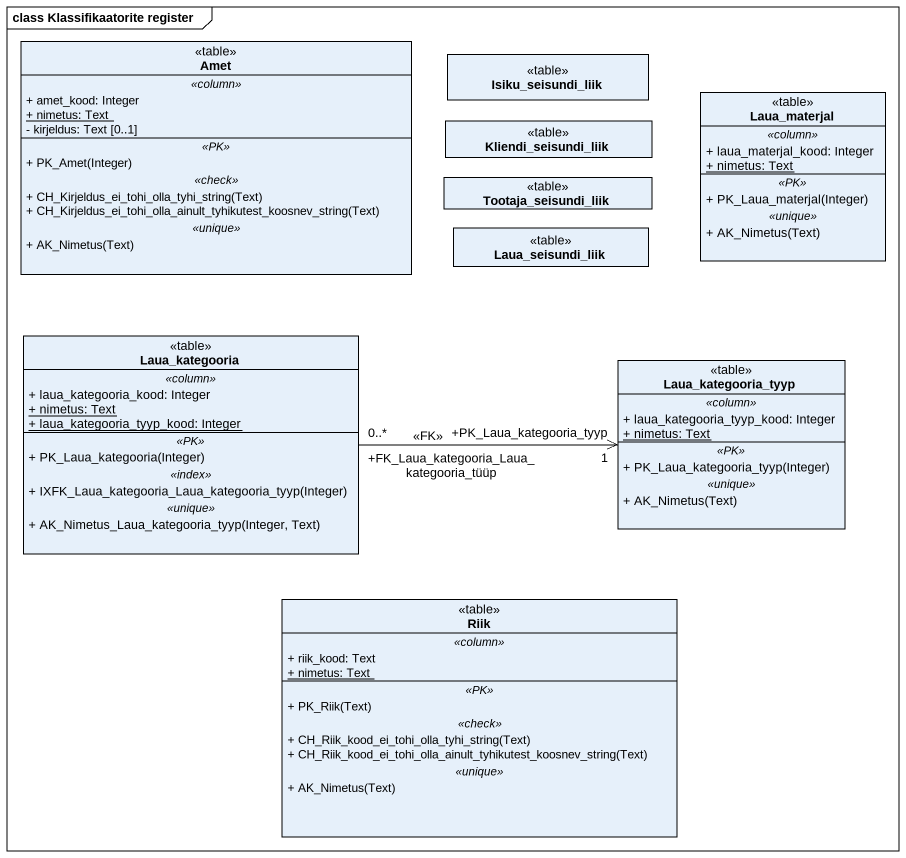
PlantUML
@startuml
mainframe class Klassifikaatorite register
hide circle
hide empty members
skinparam classAttributeIconSize 0
class Amet <<table>> {
  .. <<column>> ..
  + amet_kood: Integer
  {static} + nimetus: Text
  - kirjeldus: Text [0..1]
  .. <<PK>> ..
  + PK_Amet(Integer)
  .. <<check>> ..
  + CH_Kirjeldus_ei_tohi_olla_tyhi_string(Text)
  + CH_Kirjeldus_ei_tohi_olla_ainult_tyhikutest_koosnev_string(Text)
  .. <<unique>> ..
  + AK_Nimetus(Text)
}
class Isiku_seisundi_liik <<table>>
class Kliendi_seisundi_liik <<table>>
class Laua_materjal <<table>> {
  .. <<column>> ..
  + laua_materjal_kood: Integer
  {static} + nimetus: Text
  .. <<PK>> ..
  + PK_Laua_materjal(Integer)
  .. <<unique>> ..
  + AK_Nimetus(Text)
}
class Tootaja_seisundi_liik <<table>>
class Laua_seisundi_liik <<table>>
class Laua_kategooria <<table>> {
  .. <<column>> ..
  + laua_kategooria_kood: Integer
  {static} + nimetus: Text
  {static} + laua_kategooria_tyyp_kood: Integer
  .. <<PK>> ..
  + PK_Laua_kategooria(Integer)
  .. <<index>> ..
  + IXFK_Laua_kategooria_Laua_kategooria_tyyp(Integer)
  .. <<unique>> ..
  + AK_Nimetus_Laua_kategooria_tyyp(Integer, Text)
}
class Laua_kategooria_tyyp <<table>> {
  .. <<column>> ..
  + laua_kategooria_tyyp_kood: Integer
  {static} + nimetus: Text
  .. <<PK>> ..
  + PK_Laua_kategooria_tyyp(Integer)
  .. <<unique>> ..
  + AK_Nimetus(Text)
}
class Riik <<table>> {
  .. <<column>> ..
  + riik_kood: Text
  {static} + nimetus: Text
  .. <<PK>> ..
  + PK_Riik(Text)
  .. <<check>> ..
  + CH_Riik_kood_ei_tohi_olla_tyhi_string(Text)
  + CH_Riik_kood_ei_tohi_olla_ainult_tyhikutest_koosnev_string(Text)
  .. <<unique>> ..
  + AK_Nimetus(Text)
}
Laua_kategooria "+FK_Laua_kategooria_Laua_kategooria_tüüp\n0..*" -right-> "+PK_Laua_kategooria_tyyp\n1" Laua_kategooria_tyyp : <<FK>>
@enduml
